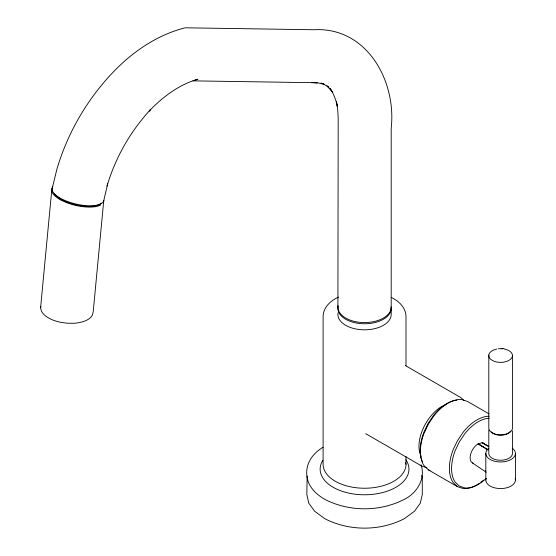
<?xml version="1.0" encoding="UTF-8"?>
<svg xmlns="http://www.w3.org/2000/svg" width="556" height="556" viewBox="0 0 556 556"><rect width="100%" height="100%" fill="white"/><g stroke="black" fill="none" stroke-linecap="round" stroke-linejoin="round"><path stroke-width="0.83" d="M485.819 480.016L485.819 453.432M103.757 200.563L93.206 311.707L92.4 315.12A25.764 13.066 5.4 0 1 74.024 323.272L67.22 323.231L60.402 322.271A27.056 13.719 5.4 0 1 41.561 311.395L40.581 307.85L51.708 190.569M307.176 476.033L306.822 494.52L308.788 503.152L314.557 511.186L324.78 518.692C349.231 531.279 379.866 531.279 404.316 518.692L414.547 511.186L420.308 503.152L422.282 494.52L422.282 477.604L421.74 475.248M52.021 189.235L56.844 169.385C67.172 134.211 85.798 101.581 110.727 74.719L112.222 73.149C132.106 52.042 156.82 35 185.169 27.8L313.751 29.753C366.765 26.625 396.595 81.016 391.195 128.283L391.195 307.19A26.646 15.38 0 0 1 363.158 322.549A26.646 15.38 0 0 1 338.048 305.585M40.581 307.85L40.901 306.481M323.071 447.274C313.111 452.918 305.564 463.356 306.822 475.185C307.475 486.132 315.843 494.124 324.78 499.351C349.231 511.944 379.866 511.944 404.316 499.351C416.812 493.2 425.965 478.765 421.024 464.865M446.468 404.219L440.463 407.242A32.568 18.8 -60 0 0 421.177 456.254M338.555 297.126C330.91 300.421 323.759 306.926 323.105 315.648L323.105 464.309A41.45 23.929 0 0 0 364.548 488.237A41.45 23.929 0 0 0 405.998 464.309L405.998 456.532M473.552 463.377A11.37 6.568 -60 0 1 470.494 454.752A11.37 6.568 -60 0 1 478.16 443.827L482.184 442.75L488.759 446.461M501.241 348.355L503.889 348.654M426.925 467.804L422.025 466.206L365.709 433.687M489.03 413.879L467.478 401.439L461.765 399.569A38.357 22.15 -60 0 0 434.18 415.492L428.467 423.957L424.082 433.221A40.484 23.373 -60 0 0 424.089 465.719L428.467 469.924L430.101 470.452M428.467 469.924L457.456 486.66L463.169 488.522A38.357 22.15 -60 0 0 479.578 483.254M321.18 83.122L324.19 84.269L318.442 82.983L311.791 82.559L317.219 82.754L193.001 80.863L197.915 79.244C178.844 84.575 162.72 97.05 149.126 111.075L150.62 109.497C130.465 131.216 115.405 157.591 107.065 186.024L107.711 183.841L104.069 199.229A26.646 10.029 13.3 0 1 75.262 203.878A26.646 10.029 13.3 0 1 52.751 186.719M321.18 83.185L324.197 84.415L328.992 87.424L327.116 85.888M391.299 297.46C398.603 300.852 405.387 307.204 405.998 315.648L405.998 365.778M405.47 365.633L461.035 397.721L464.17 400.716M487.299 445.759L482.184 442.75L488.773 446.565M484.512 447.837L478.167 443.827L488.029 449.748M478.167 443.827L488.029 449.894M485.923 448.734L487.334 449.623M472.482 462.96L486.201 472.225M327.067 86.048L332.669 92.372L330.174 88.39M457.456 486.66L453.07 482.455A40.484 23.373 -60 0 1 453.07 449.957L457.456 440.693L463.169 432.227A38.357 22.15 -60 0 1 489.169 416.215M330.167 88.425L332.981 93.283L335.553 99.552L337.436 106.467L336.463 101.783L337.694 109.595L338.187 117.935L337.902 307.19M485.652 470.689L485.77 471.064M405.616 462.641L405.998 464.309M515.419 453.432L515.419 480.016M512.437 355.944L512.437 428.461A11.843 6.839 0 0 1 499.907 434.875A11.843 6.839 0 0 1 488.8 427.64L488.8 355.124M512.437 430.872L512.437 453.842A11.843 6.839 0 0 1 499.907 460.257A11.843 6.839 0 0 1 488.8 453.022L488.8 430.052M391.195 308.399L391.195 314.439A26.646 15.38 0 0 1 363.158 329.798A26.646 15.38 0 0 1 338.048 312.833M101.185 203.183A25.152 9.466 13.3 0 1 77.513 205.213A25.152 9.466 13.3 0 1 54.154 193.551M391.049 306.787A26.646 15.38 0 0 1 364.548 323.78A26.646 15.38 0 0 1 338.048 306.787M100.573 205.088A26.646 10.029 13.3 0 1 65.254 202.064L59.749 199.528L55.503 196.435A26.646 10.029 13.3 0 1 52.431 188.053M405.817 459.68A44.41 25.639 0 0 1 365.195 494.777A44.41 25.639 0 0 1 322.814 460.382M482.184 442.75A11.37 6.568 -60 0 1 485.131 444.446M483.47 480.238A38.357 22.15 -60 0 1 480.884 482.316M515.197 478.535A14.803 8.549 0 0 1 500.615 488.564A14.803 8.549 0 0 1 486.041 478.535M512.361 448.226A14.803 8.549 0 0 1 510.616 459.729A14.803 8.549 0 0 1 490.621 459.729A14.803 8.549 0 0 1 488.877 448.226M489.148 418.23A36.981 21.35 -60 0 0 464.872 433.652L459.367 441.812L455.142 450.742A39.024 22.532 -60 0 0 455.142 482.066L459.367 486.118L464.872 487.918A36.981 21.35 -60 0 0 486.257 478.285M456.949 400.153A36.981 21.35 -60 0 0 433.471 415.527L427.96 423.686L423.735 432.61A39.024 22.532 -60 0 0 421.087 457.915M422.546 461.89A39.024 22.532 -60 0 1 421.323 458.756M504.361 349.043A11.843 6.839 0 0 1 510.206 359.544A11.843 6.839 0 0 1 491.108 359.607A11.843 6.839 0 0 1 496.751 349.071M498.245 348.834A11.843 6.839 0 0 1 502.867 348.82M510.436 431.143A10.349 5.977 0 0 1 501.352 435.216A10.349 5.977 0 0 1 491.365 431.929"/></g></svg>
